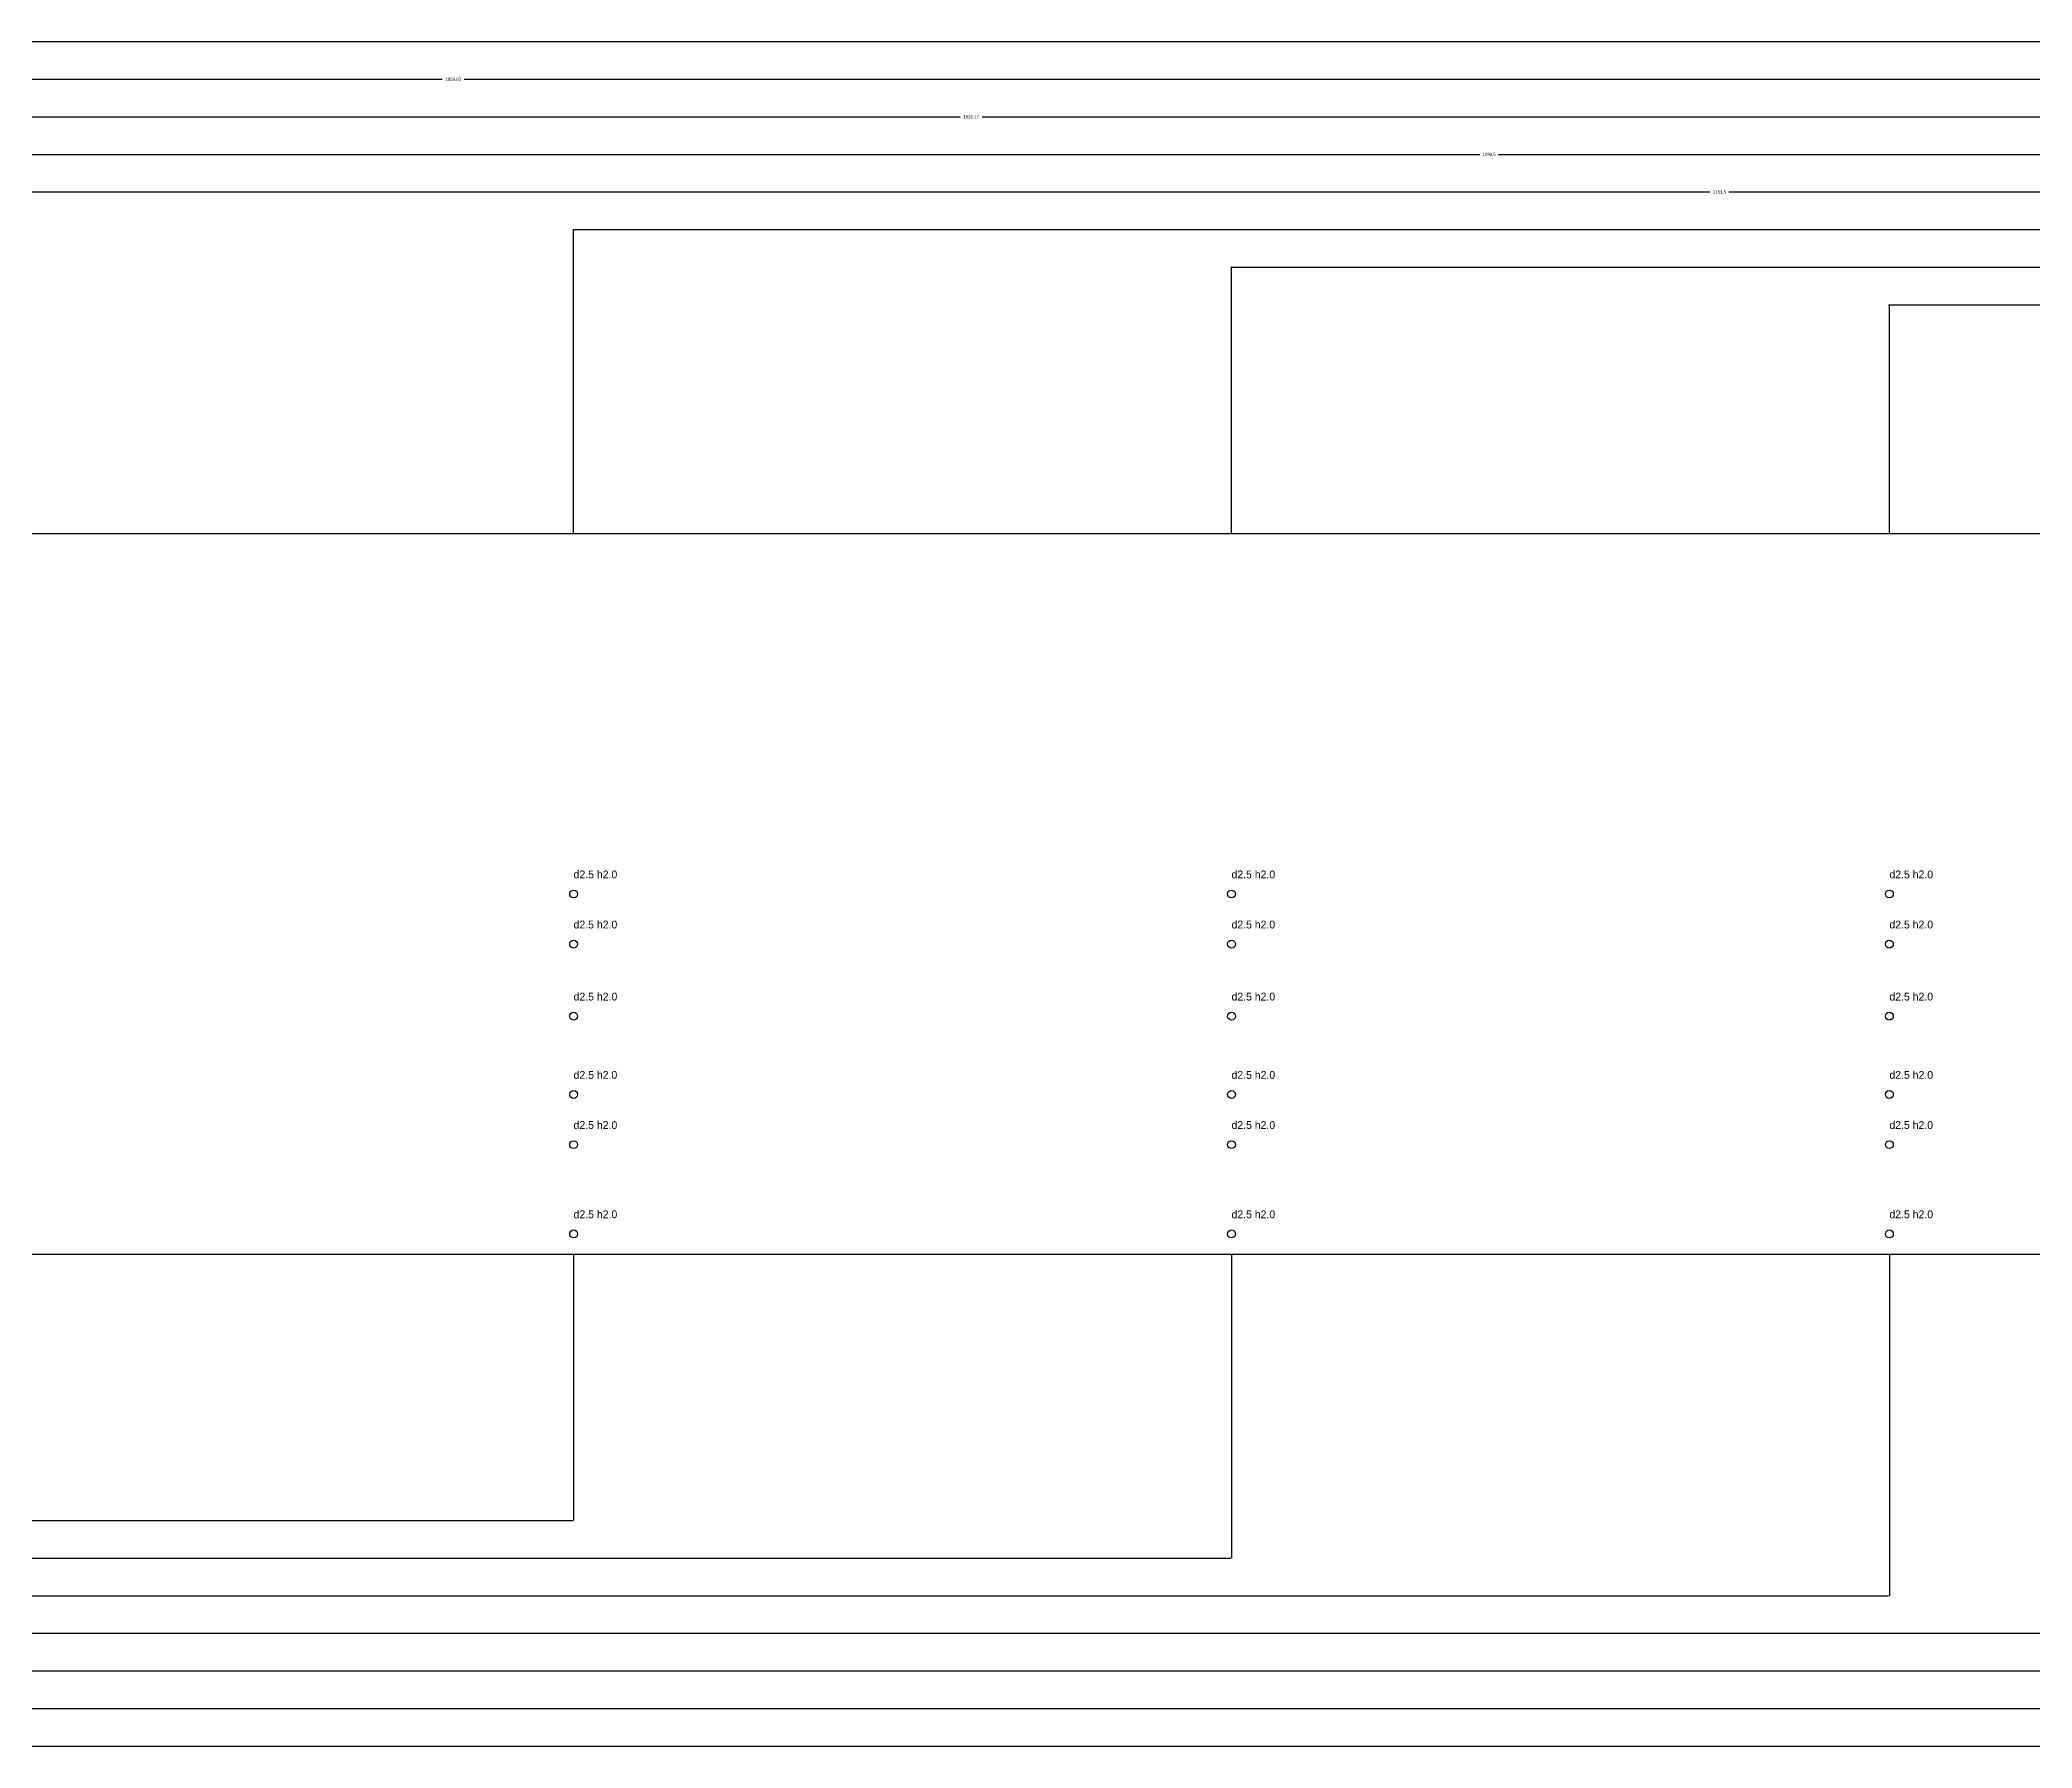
# Model space of a CAD drawing. Header units: metres. Extents: x -122 to 2460, y -158 to 388.
# Drawn here: x 1188 to 1824, y -158 to 388 of the extents above; entities that cross this region are included whole.
import ezdxf

# ---------------------------------------------------------------- set-up
doc = ezdxf.new("R2010")
doc.units = ezdxf.units.M
for name, color, linetype in [('ANNOTATION', 6, 'Continuous'), ('CUT', 1, 'Continuous'), ('DIMENSION', 3, 'Continuous'), ('DRILL', 5, 'Continuous')]:
    doc.layers.add(name, color=color, linetype=linetype)
doc.dimstyles.get("Standard").update_dxf_attribs({"dimtxt": 2.5, "dimasz": 2.5, "dimexe": 1.25, "dimexo": 0.625, "dimtad": 1, "dimtxsty": 'Standard', "dimcen": 2.5, "dimazin": 3, "dimtfac": 1, "dimtmove": 0, "dimatfit": 3})

# ---------------------------------------------------------------- blocks, each defined once
blk = doc.blocks.new('_CLOSEDFILLED')
at = {"color": 0, "linetype": 'ByBlock'}
blk.add_solid([(-1, 0.2), (0, 0), (-1, -0.2)], dxfattribs=at)
blk = doc.blocks.new('*D6')
for p, q in [((0, 0), (0, -85)), ((1358.5, 0), (1358.5, -85)), ((0.25, -85), (676.25, -85)), ((682.25, -85), (1358.25, -85))]:
    blk.add_line(p, q)
at = {"layer": 'Defpoints'}
for p in [(0, 0), (1358.5, 0), (0, -85)]:
    blk.add_point(p, dxfattribs=at)
at = {"layer": 'DIMENSION', "xscale": 0.25, "yscale": 0.25, "rotation": 180}
blk.add_blockref('_CLOSEDFILLED', (0, -85), dxfattribs=at)
at = {"layer": 'DIMENSION', "xscale": 0.25, "yscale": 0.25}
blk.add_blockref('_CLOSEDFILLED', (1358.5, -85), dxfattribs=at)
at = {"layer": 'DIMENSION', "insert": (679.25, -85), "char_height": 1, "attachment_point": 5}
blk.add_mtext('1358,5', dxfattribs=at)
blk = doc.blocks.new('*D7')
for p, q in [((0, 0), (0, -97)), ((1568.5, 0), (1568.5, -97)), ((0.25, -97), (781.25, -97)), ((787.25, -97), (1568.25, -97))]:
    blk.add_line(p, q)
at = {"layer": 'Defpoints'}
for p in [(0, 0), (1568.5, 0), (0, -97)]:
    blk.add_point(p, dxfattribs=at)
at = {"layer": 'DIMENSION', "xscale": 0.25, "yscale": 0.25, "rotation": 180}
blk.add_blockref('_CLOSEDFILLED', (0, -97), dxfattribs=at)
at = {"layer": 'DIMENSION', "xscale": 0.25, "yscale": 0.25}
blk.add_blockref('_CLOSEDFILLED', (1568.5, -97), dxfattribs=at)
at = {"layer": 'DIMENSION', "insert": (784.25, -97), "char_height": 1, "attachment_point": 5}
blk.add_mtext('1568,5', dxfattribs=at)
blk = doc.blocks.new('*D8')
for p, q in [((0, 0), (0, -109)), ((1778.5, 0), (1778.5, -109)), ((0.25, -109), (886.25, -109)), ((892.25, -109), (1778.25, -109))]:
    blk.add_line(p, q)
at = {"layer": 'Defpoints'}
for p in [(0, 0), (1778.5, 0), (0, -109)]:
    blk.add_point(p, dxfattribs=at)
at = {"layer": 'DIMENSION', "xscale": 0.25, "yscale": 0.25, "rotation": 180}
blk.add_blockref('_CLOSEDFILLED', (0, -109), dxfattribs=at)
at = {"layer": 'DIMENSION', "xscale": 0.25, "yscale": 0.25}
blk.add_blockref('_CLOSEDFILLED', (1778.5, -109), dxfattribs=at)
at = {"layer": 'DIMENSION', "insert": (889.25, -109), "char_height": 1, "attachment_point": 5}
blk.add_mtext('1778,5', dxfattribs=at)
blk = doc.blocks.new('*D9')
for p, q in [((0, 0), (0, -121)), ((1988.5, 0), (1988.5, -121)), ((0.25, -121), (991.25, -121)), ((997.25, -121), (1988.25, -121))]:
    blk.add_line(p, q)
at = {"layer": 'Defpoints'}
for p in [(0, 0), (1988.5, 0), (0, -121)]:
    blk.add_point(p, dxfattribs=at)
at = {"layer": 'DIMENSION', "xscale": 0.25, "yscale": 0.25, "rotation": 180}
blk.add_blockref('_CLOSEDFILLED', (0, -121), dxfattribs=at)
at = {"layer": 'DIMENSION', "xscale": 0.25, "yscale": 0.25}
blk.add_blockref('_CLOSEDFILLED', (1988.5, -121), dxfattribs=at)
at = {"layer": 'DIMENSION', "insert": (994.25, -121), "char_height": 1, "attachment_point": 5}
blk.add_mtext('1988,5', dxfattribs=at)
blk = doc.blocks.new('*D10')
for p, q in [((0, 0), (0, -133)), ((2198.5, 0), (2198.5, -133)), ((0.25, -133), (1096.25, -133)), ((1102.25, -133), (2198.25, -133))]:
    blk.add_line(p, q)
at = {"layer": 'Defpoints'}
for p in [(0, 0), (2198.5, 0), (0, -133)]:
    blk.add_point(p, dxfattribs=at)
at = {"layer": 'DIMENSION', "xscale": 0.25, "yscale": 0.25, "rotation": 180}
blk.add_blockref('_CLOSEDFILLED', (0, -133), dxfattribs=at)
at = {"layer": 'DIMENSION', "xscale": 0.25, "yscale": 0.25}
blk.add_blockref('_CLOSEDFILLED', (2198.5, -133), dxfattribs=at)
at = {"layer": 'DIMENSION', "insert": (1099.25, -133), "char_height": 1, "attachment_point": 5}
blk.add_mtext('2198,5', dxfattribs=at)
blk = doc.blocks.new('*D11')
for p, q in [((0, 0), (0, -145)), ((2290.5, 0), (2290.5, -145)), ((0.25, -145), (1142.25, -145)), ((1148.25, -145), (2290.25, -145))]:
    blk.add_line(p, q)
at = {"layer": 'Defpoints'}
for p in [(0, 0), (2290.5, 0), (0, -145)]:
    blk.add_point(p, dxfattribs=at)
at = {"layer": 'DIMENSION', "xscale": 0.25, "yscale": 0.25, "rotation": 180}
blk.add_blockref('_CLOSEDFILLED', (0, -145), dxfattribs=at)
at = {"layer": 'DIMENSION', "xscale": 0.25, "yscale": 0.25}
blk.add_blockref('_CLOSEDFILLED', (2290.5, -145), dxfattribs=at)
at = {"layer": 'DIMENSION', "insert": (1145.25, -145), "char_height": 1, "attachment_point": 5}
blk.add_mtext('2290,5', dxfattribs=at)
blk = doc.blocks.new('*D12')
for p, q in [((0, 0), (0, -157)), ((2300, 0), (2300, -157)), ((0.25, -157), (1148, -157)), ((1152, -157), (2299.75, -157))]:
    blk.add_line(p, q)
at = {"layer": 'Defpoints'}
for p in [(0, 0), (2300, 0), (0, -157)]:
    blk.add_point(p, dxfattribs=at)
at = {"layer": 'DIMENSION', "xscale": 0.25, "yscale": 0.25, "rotation": 180}
blk.add_blockref('_CLOSEDFILLED', (0, -157), dxfattribs=at)
at = {"layer": 'DIMENSION', "xscale": 0.25, "yscale": 0.25}
blk.add_blockref('_CLOSEDFILLED', (2300, -157), dxfattribs=at)
at = {"layer": 'DIMENSION', "insert": (1150, -157), "char_height": 1, "attachment_point": 5}
blk.add_mtext('2300', dxfattribs=at)
blk = doc.blocks.new('*D17')
for p, q in [((2036.75, 303), (1778.25, 303)), ((1778.5, 230), (1778.5, 303)), ((2300.25, 303), (2041.75, 303)), ((2300, 230), (2300, 303))]:
    blk.add_line(p, q)
at = {"layer": 'Defpoints'}
for p in [(2300, 303), (1778.5, 230), (2300, 230)]:
    blk.add_point(p, dxfattribs=at)
at = {"layer": 'DIMENSION', "xscale": 0.25, "yscale": 0.25}
blk.add_blockref('_CLOSEDFILLED', (1778.5, 303), dxfattribs=at)
at = {"layer": 'DIMENSION', "xscale": 0.25, "yscale": 0.25, "rotation": 180}
blk.add_blockref('_CLOSEDFILLED', (2300, 303), dxfattribs=at)
at = {"layer": 'DIMENSION', "insert": (2039.25, 303), "char_height": 1, "attachment_point": 5}
blk.add_mtext('521,5', dxfattribs=at)
blk = doc.blocks.new('*D18')
for p, q in [((1931.75, 315), (1568.25, 315)), ((1568.5, 230), (1568.5, 315)), ((2300.25, 315), (1936.75, 315)), ((2300, 230), (2300, 315))]:
    blk.add_line(p, q)
at = {"layer": 'Defpoints'}
for p in [(2300, 315), (1568.5, 230), (2300, 230)]:
    blk.add_point(p, dxfattribs=at)
at = {"layer": 'DIMENSION', "xscale": 0.25, "yscale": 0.25}
blk.add_blockref('_CLOSEDFILLED', (1568.5, 315), dxfattribs=at)
at = {"layer": 'DIMENSION', "xscale": 0.25, "yscale": 0.25, "rotation": 180}
blk.add_blockref('_CLOSEDFILLED', (2300, 315), dxfattribs=at)
at = {"layer": 'DIMENSION', "insert": (1934.25, 315), "char_height": 1, "attachment_point": 5}
blk.add_mtext('731,5', dxfattribs=at)
blk = doc.blocks.new('*D19')
for p, q in [((1826.75, 327), (1358.25, 327)), ((1358.5, 230), (1358.5, 327)), ((2300.25, 327), (1831.75, 327)), ((2300, 230), (2300, 327))]:
    blk.add_line(p, q)
at = {"layer": 'Defpoints'}
for p in [(2300, 327), (1358.5, 230), (2300, 230)]:
    blk.add_point(p, dxfattribs=at)
at = {"layer": 'DIMENSION', "xscale": 0.25, "yscale": 0.25}
blk.add_blockref('_CLOSEDFILLED', (1358.5, 327), dxfattribs=at)
at = {"layer": 'DIMENSION', "xscale": 0.25, "yscale": 0.25, "rotation": 180}
blk.add_blockref('_CLOSEDFILLED', (2300, 327), dxfattribs=at)
at = {"layer": 'DIMENSION', "insert": (1829.25, 327), "char_height": 1, "attachment_point": 5}
blk.add_mtext('941,5', dxfattribs=at)
blk = doc.blocks.new('*D20')
for p, q in [((1721.25, 339), (1148.25, 339)), ((1148.5, 230), (1148.5, 339)), ((2300.25, 339), (1727.25, 339)), ((2300, 230), (2300, 339))]:
    blk.add_line(p, q)
at = {"layer": 'Defpoints'}
for p in [(2300, 339), (1148.5, 230), (2300, 230)]:
    blk.add_point(p, dxfattribs=at)
at = {"layer": 'DIMENSION', "xscale": 0.25, "yscale": 0.25}
blk.add_blockref('_CLOSEDFILLED', (1148.5, 339), dxfattribs=at)
at = {"layer": 'DIMENSION', "xscale": 0.25, "yscale": 0.25, "rotation": 180}
blk.add_blockref('_CLOSEDFILLED', (2300, 339), dxfattribs=at)
at = {"layer": 'DIMENSION', "insert": (1724.25, 339), "char_height": 1, "attachment_point": 5}
blk.add_mtext('1151,5', dxfattribs=at)
blk = doc.blocks.new('*D21')
for p, q in [((1647.75, 351), (1001.25, 351)), ((1001.5, 230), (1001.5, 351)), ((2300.25, 351), (1653.75, 351)), ((2300, 230), (2300, 351))]:
    blk.add_line(p, q)
at = {"layer": 'Defpoints'}
for p in [(2300, 351), (1001.5, 230), (2300, 230)]:
    blk.add_point(p, dxfattribs=at)
at = {"layer": 'DIMENSION', "xscale": 0.25, "yscale": 0.25}
blk.add_blockref('_CLOSEDFILLED', (1001.5, 351), dxfattribs=at)
at = {"layer": 'DIMENSION', "xscale": 0.25, "yscale": 0.25, "rotation": 180}
blk.add_blockref('_CLOSEDFILLED', (2300, 351), dxfattribs=at)
at = {"layer": 'DIMENSION', "insert": (1650.75, 351), "char_height": 1, "attachment_point": 5}
blk.add_mtext('1298,5', dxfattribs=at)
blk = doc.blocks.new('*D22')
for p, q in [((1481.915, 363), (670.58, 363)), ((670.83, 230), (670.83, 363)), ((2300.25, 363), (1488.915, 363)), ((2300, 230), (2300, 363))]:
    blk.add_line(p, q)
at = {"layer": 'Defpoints'}
for p in [(2300, 363), (670.83, 230), (2300, 230)]:
    blk.add_point(p, dxfattribs=at)
at = {"layer": 'DIMENSION', "xscale": 0.25, "yscale": 0.25}
blk.add_blockref('_CLOSEDFILLED', (670.83, 363), dxfattribs=at)
at = {"layer": 'DIMENSION', "xscale": 0.25, "yscale": 0.25, "rotation": 180}
blk.add_blockref('_CLOSEDFILLED', (2300, 363), dxfattribs=at)
at = {"layer": 'DIMENSION', "insert": (1485.415, 363), "char_height": 1, "attachment_point": 5}
blk.add_mtext('1629,17', dxfattribs=at)
blk = doc.blocks.new('*D23')
for p, q in [((1316.585, 375), (339.92, 375)), ((340.17, 230), (340.17, 375)), ((2300.25, 375), (1323.585, 375)), ((2300, 230), (2300, 375))]:
    blk.add_line(p, q)
at = {"layer": 'Defpoints'}
for p in [(2300, 375), (340.17, 230), (2300, 230)]:
    blk.add_point(p, dxfattribs=at)
at = {"layer": 'DIMENSION', "xscale": 0.25, "yscale": 0.25}
blk.add_blockref('_CLOSEDFILLED', (340.17, 375), dxfattribs=at)
at = {"layer": 'DIMENSION', "xscale": 0.25, "yscale": 0.25, "rotation": 180}
blk.add_blockref('_CLOSEDFILLED', (2300, 375), dxfattribs=at)
at = {"layer": 'DIMENSION', "insert": (1320.085, 375), "char_height": 1, "attachment_point": 5}
blk.add_mtext('1959,83', dxfattribs=at)
blk = doc.blocks.new('*D24')
for p, q in [((1151.75, 387), (9.25, 387)), ((9.5, 230), (9.5, 387)), ((2300.25, 387), (1157.75, 387)), ((2300, 230), (2300, 387))]:
    blk.add_line(p, q)
at = {"layer": 'Defpoints'}
for p in [(2300, 387), (9.5, 230), (2300, 230)]:
    blk.add_point(p, dxfattribs=at)
at = {"layer": 'DIMENSION', "xscale": 0.25, "yscale": 0.25}
blk.add_blockref('_CLOSEDFILLED', (9.5, 387), dxfattribs=at)
at = {"layer": 'DIMENSION', "xscale": 0.25, "yscale": 0.25, "rotation": 180}
blk.add_blockref('_CLOSEDFILLED', (2300, 387), dxfattribs=at)
at = {"layer": 'DIMENSION', "insert": (1154.75, 387), "char_height": 1, "attachment_point": 5}
blk.add_mtext('2290,5', dxfattribs=at)

msp = doc.modelspace()

# ---------------------------------------------------------------- linework, layer by layer
at = {"layer": 'CUT'}
msp.add_lwpolyline([(0, 0), (2300, 0), (2300, 230), (0, 230)], close=True, dxfattribs=at)
at = {"layer": 'DRILL'}
for points in [[(1357.25, 115), (1357.35, 115.478), (1357.62, 115.884), (1358.02, 116.155), (1358.5, 116.25), (1358.98, 116.155), (1359.38, 115.884), (1359.65, 115.478), (1359.75, 115), (1359.65, 114.522), (1359.38, 114.116), (1358.98, 113.845), (1358.5, 113.75), (1358.02, 113.845), (1357.62, 114.116), (1357.35, 114.522)], [(1567.25, 115), (1567.35, 115.478), (1567.62, 115.884), (1568.02, 116.155), (1568.5, 116.25), (1568.98, 116.155), (1569.38, 115.884), (1569.65, 115.478), (1569.75, 115), (1569.65, 114.522), (1569.38, 114.116), (1568.98, 113.845), (1568.5, 113.75), (1568.02, 113.845), (1567.62, 114.116), (1567.35, 114.522)], [(1777.25, 115), (1777.35, 115.478), (1777.62, 115.884), (1778.02, 116.155), (1778.5, 116.25), (1778.98, 116.155), (1779.38, 115.884), (1779.65, 115.478), (1779.75, 115), (1779.65, 114.522), (1779.38, 114.116), (1778.98, 113.845), (1778.5, 113.75), (1778.02, 113.845), (1777.62, 114.116), (1777.35, 114.522)], [(1357.25, 99), (1357.35, 99.4784), (1357.62, 99.8839), (1358.02, 100.155), (1358.5, 100.25), (1358.98, 100.155), (1359.38, 99.8839), (1359.65, 99.4784), (1359.75, 99), (1359.65, 98.5216), (1359.38, 98.1161), (1358.98, 97.8451), (1358.5, 97.75), (1358.02, 97.8451), (1357.62, 98.1161), (1357.35, 98.5216)], [(1567.25, 99), (1567.35, 99.4784), (1567.62, 99.8839), (1568.02, 100.155), (1568.5, 100.25), (1568.98, 100.155), (1569.38, 99.8839), (1569.65, 99.4784), (1569.75, 99), (1569.65, 98.5216), (1569.38, 98.1161), (1568.98, 97.8451), (1568.5, 97.75), (1568.02, 97.8451), (1567.62, 98.1161), (1567.35, 98.5216)], [(1777.25, 99), (1777.35, 99.4784), (1777.62, 99.8839), (1778.02, 100.155), (1778.5, 100.25), (1778.98, 100.155), (1779.38, 99.8839), (1779.65, 99.4784), (1779.75, 99), (1779.65, 98.5216), (1779.38, 98.1161), (1778.98, 97.8451), (1778.5, 97.75), (1778.02, 97.8451), (1777.62, 98.1161), (1777.35, 98.5216)], [(1357.25, 76), (1357.35, 76.4784), (1357.62, 76.8839), (1358.02, 77.1548), (1358.5, 77.25), (1358.98, 77.1548), (1359.38, 76.8839), (1359.65, 76.4784), (1359.75, 76), (1359.65, 75.5216), (1359.38, 75.1161), (1358.98, 74.8451), (1358.5, 74.75), (1358.02, 74.8451), (1357.62, 75.1161), (1357.35, 75.5216)], [(1567.25, 76), (1567.35, 76.4784), (1567.62, 76.8839), (1568.02, 77.1548), (1568.5, 77.25), (1568.98, 77.1548), (1569.38, 76.8839), (1569.65, 76.4784), (1569.75, 76), (1569.65, 75.5216), (1569.38, 75.1161), (1568.98, 74.8451), (1568.5, 74.75), (1568.02, 74.8451), (1567.62, 75.1161), (1567.35, 75.5216)], [(1777.25, 76), (1777.35, 76.4784), (1777.62, 76.8839), (1778.02, 77.1548), (1778.5, 77.25), (1778.98, 77.1548), (1779.38, 76.8839), (1779.65, 76.4784), (1779.75, 76), (1779.65, 75.5216), (1779.38, 75.1161), (1778.98, 74.8451), (1778.5, 74.75), (1778.02, 74.8451), (1777.62, 75.1161), (1777.35, 75.5216)], [(1357.25, 51), (1357.35, 51.4784), (1357.62, 51.8839), (1358.02, 52.1548), (1358.5, 52.25), (1358.98, 52.1548), (1359.38, 51.8839), (1359.65, 51.4784), (1359.75, 51), (1359.65, 50.5216), (1359.38, 50.1161), (1358.98, 49.8451), (1358.5, 49.75), (1358.02, 49.8451), (1357.62, 50.1161), (1357.35, 50.5216)], [(1567.25, 51), (1567.35, 51.4784), (1567.62, 51.8839), (1568.02, 52.1548), (1568.5, 52.25), (1568.98, 52.1548), (1569.38, 51.8839), (1569.65, 51.4784), (1569.75, 51), (1569.65, 50.5216), (1569.38, 50.1161), (1568.98, 49.8451), (1568.5, 49.75), (1568.02, 49.8451), (1567.62, 50.1161), (1567.35, 50.5216)], [(1777.25, 51), (1777.35, 51.4784), (1777.62, 51.8839), (1778.02, 52.1548), (1778.5, 52.25), (1778.98, 52.1548), (1779.38, 51.8839), (1779.65, 51.4784), (1779.75, 51), (1779.65, 50.5216), (1779.38, 50.1161), (1778.98, 49.8451), (1778.5, 49.75), (1778.02, 49.8451), (1777.62, 50.1161), (1777.35, 50.5216)], [(1357.25, 35), (1357.35, 35.4784), (1357.62, 35.8839), (1358.02, 36.1548), (1358.5, 36.25), (1358.98, 36.1548), (1359.38, 35.8839), (1359.65, 35.4784), (1359.75, 35), (1359.65, 34.5216), (1359.38, 34.1161), (1358.98, 33.8451), (1358.5, 33.75), (1358.02, 33.8451), (1357.62, 34.1161), (1357.35, 34.5216)], [(1567.25, 35), (1567.35, 35.4784), (1567.62, 35.8839), (1568.02, 36.1548), (1568.5, 36.25), (1568.98, 36.1548), (1569.38, 35.8839), (1569.65, 35.4784), (1569.75, 35), (1569.65, 34.5216), (1569.38, 34.1161), (1568.98, 33.8451), (1568.5, 33.75), (1568.02, 33.8451), (1567.62, 34.1161), (1567.35, 34.5216)], [(1777.25, 35), (1777.35, 35.4784), (1777.62, 35.8839), (1778.02, 36.1548), (1778.5, 36.25), (1778.98, 36.1548), (1779.38, 35.8839), (1779.65, 35.4784), (1779.75, 35), (1779.65, 34.5216), (1779.38, 34.1161), (1778.98, 33.8451), (1778.5, 33.75), (1778.02, 33.8451), (1777.62, 34.1161), (1777.35, 34.5216)], [(1357.25, 6.5), (1357.35, 6.97835), (1357.62, 7.38388), (1358.02, 7.65485), (1358.5, 7.75), (1358.98, 7.65485), (1359.38, 7.38388), (1359.65, 6.97835), (1359.75, 6.5), (1359.65, 6.02165), (1359.38, 5.61612), (1358.98, 5.34515), (1358.5, 5.25), (1358.02, 5.34515), (1357.62, 5.61612), (1357.35, 6.02165)], [(1567.25, 6.5), (1567.35, 6.97835), (1567.62, 7.38388), (1568.02, 7.65485), (1568.5, 7.75), (1568.98, 7.65485), (1569.38, 7.38388), (1569.65, 6.97835), (1569.75, 6.5), (1569.65, 6.02165), (1569.38, 5.61612), (1568.98, 5.34515), (1568.5, 5.25), (1568.02, 5.34515), (1567.62, 5.61612), (1567.35, 6.02165)], [(1777.25, 6.5), (1777.35, 6.97835), (1777.62, 7.38388), (1778.02, 7.65485), (1778.5, 7.75), (1778.98, 7.65485), (1779.38, 7.38388), (1779.65, 6.97835), (1779.75, 6.5), (1779.65, 6.02165), (1779.38, 5.61612), (1778.98, 5.34515), (1778.5, 5.25), (1778.02, 5.34515), (1777.62, 5.61612), (1777.35, 6.02165)]]:
    msp.add_lwpolyline(points, close=True, dxfattribs=at)

# ---------------------------------------------------------------- texts
at = {"layer": 'ANNOTATION'}
for p in [(1358.5, 120), (1568.5, 120), (1778.5, 120), (1358.5, 104), (1568.5, 104), (1778.5, 104), (1358.5, 81), (1568.5, 81), (1778.5, 81), (1358.5, 56), (1568.5, 56), (1778.5, 56), (1358.5, 40), (1568.5, 40), (1778.5, 40), (1358.5, 11.5), (1568.5, 11.5), (1778.5, 11.5)]:
    msp.add_text('d2.5 h2.0', height=2.5, dxfattribs=at).set_placement(p)

# ---------------------------------------------------------------- dimensions: what is measured, and where the dimension line sits
at = {"layer": 'DIMENSION'}
for base, p1, p2, picture, middle in [((2300, 387), (2300, 230), (9.5, 230), '*D24', (1154.75, 387)), ((2300, 375), (2300, 230), (340.17, 230), '*D23', (1320.085, 375)), ((2300, 363), (2300, 230), (670.83, 230), '*D22', (1485.415, 363)), ((2300, 351), (2300, 230), (1001.5, 230), '*D21', (1650.75, 351)), ((2300, 339), (2300, 230), (1148.5, 230), '*D20', (1724.25, 339)), ((2300, 327), (2300, 230), (1358.5, 230), '*D19', (1829.25, 327)), ((2300, 315), (2300, 230), (1568.5, 230), '*D18', (1934.25, 315)), ((2300, 303), (2300, 230), (1778.5, 230), '*D17', (2039.25, 303)), ((0, -85), (0, 0), (1358.5, 0), '*D6', (679.25, -85)), ((0, -97), (0, 0), (1568.5, 0), '*D7', (784.25, -97)), ((0, -109), (0, 0), (1778.5, 0), '*D8', (889.25, -109)), ((0, -121), (0, 0), (1988.5, 0), '*D9', (994.25, -121)), ((0, -133), (0, 0), (2198.5, 0), '*D10', (1099.25, -133)), ((0, -145), (0, 0), (2290.5, 0), '*D11', (1145.25, -145)), ((0, -157), (0, 0), (2300, 0), '*D12', (1150, -157))]:
    dim = msp.add_linear_dim(base=base, p1=p1, p2=p2, dimstyle='Standard', dxfattribs=at)
    dim.commit()
    dim.dimension.update_dxf_attribs({"geometry": picture, "text_midpoint": middle})

doc.saveas('drawing.dxf')
